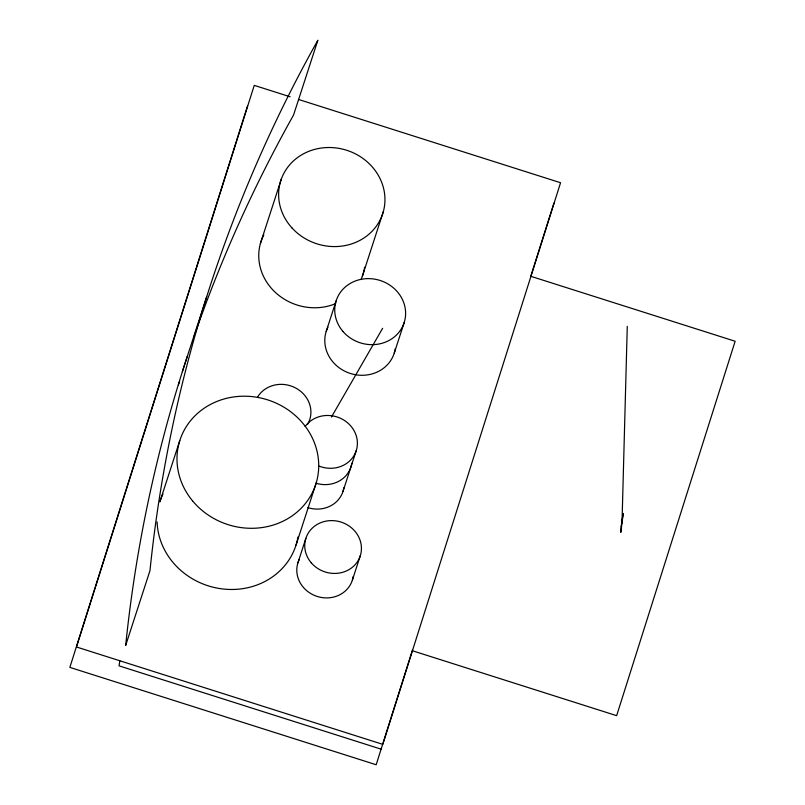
<?xml version="1.0" encoding="UTF-8"?>
<svg xmlns="http://www.w3.org/2000/svg" width="805" height="805" viewBox="0 0 805 805"><rect width="100%" height="100%" fill="white"/><g stroke="black" fill="none" stroke-linecap="round" stroke-linejoin="round"><path stroke-width="1.21" d="M622.003 522.928L627.276 326.317M119.804 660.905L119.039 665.846L381.107 749.153M247.618 105.767L69.854 667.385L376.177 764.75L412.563 649.796M530.817 276.185L553.931 203.142M182.383 371.588L206.684 296.803M179.777 440.607L159.893 501.807A71.424 65.457 18 0 1 162.952 494.059M260.397 243.543L281.358 179.012M326.196 331.449L336.148 300.818M362.351 276.266L383.301 211.735M296.039 545.076L315.922 483.886M297.91 562.836L305.86 538.364M343.021 491.332L356.273 450.538M394.259 353.093L404.221 322.453M352.359 580.153L360.318 555.671M178.378 384.971L179.686 381.459M331.449 417.06L382.617 328.309M290.142 96.781L254.249 85.37L76.485 646.989L382.798 744.353L560.562 182.735L298.514 99.448M530.938 276.346L735.146 341.25L616.64 715.665L412.422 650.752M257.64 397.006A28.567 26.183 18 0 1 296.069 388.221A28.567 26.183 18 0 1 307.49 424.537M297.991 536.985A71.424 65.457 18 0 1 223.498 589.049A71.424 65.457 18 0 1 157.116 521.972M187.374 356.152A1626.955 1490.88 18 0 0 125.671 645.449L149.971 570.665A1626.955 1490.88 18 0 1 317.854 40.25L293.553 115.035A1626.955 1490.88 18 0 0 193.764 337.225M351.815 463.217A28.567 26.183 18 0 1 315.842 483.161M305.145 426.539A28.567 26.183 18 0 1 342.548 419.335A28.567 26.183 18 0 1 354.874 454A28.567 26.183 18 0 1 319.223 466.155M364.615 267.21A53.573 49.085 18 0 1 361.022 279.506M335.705 303.606A53.573 49.085 18 0 1 274.777 291.853A53.573 49.085 18 0 1 263.819 234.849M353.214 576.511A28.567 26.183 18 0 1 317.23 596.455A28.567 26.183 18 0 1 299.309 559.374M343.866 487.689A28.567 26.183 18 0 1 307.892 507.633M395.325 348.535A35.712 32.723 18 0 1 350.356 373.47A35.712 32.723 18 0 1 327.947 327.122M621.178 526.249L620.816 532.367L623.191 513.489L621.178 526.249M192.506 500.811A71.424 65.457 18 0 0 313.87 489.4A71.424 65.457 18 0 0 237.173 396.533A71.424 65.457 18 0 0 192.506 500.811M292.034 227.986A53.573 49.085 18 0 0 382.234 215.076A53.573 49.085 18 0 0 321.104 148.07A53.573 49.085 18 0 0 292.034 227.986M311.283 562.836A28.567 26.183 18 0 0 359.684 557.432A28.567 26.183 18 0 0 328.299 520.785A28.567 26.183 18 0 0 311.283 562.836M342.93 331.419A35.712 32.723 18 0 0 403.426 324.656A35.712 32.723 18 0 0 364.192 278.852A35.712 32.723 18 0 0 342.93 331.419"/></g></svg>
